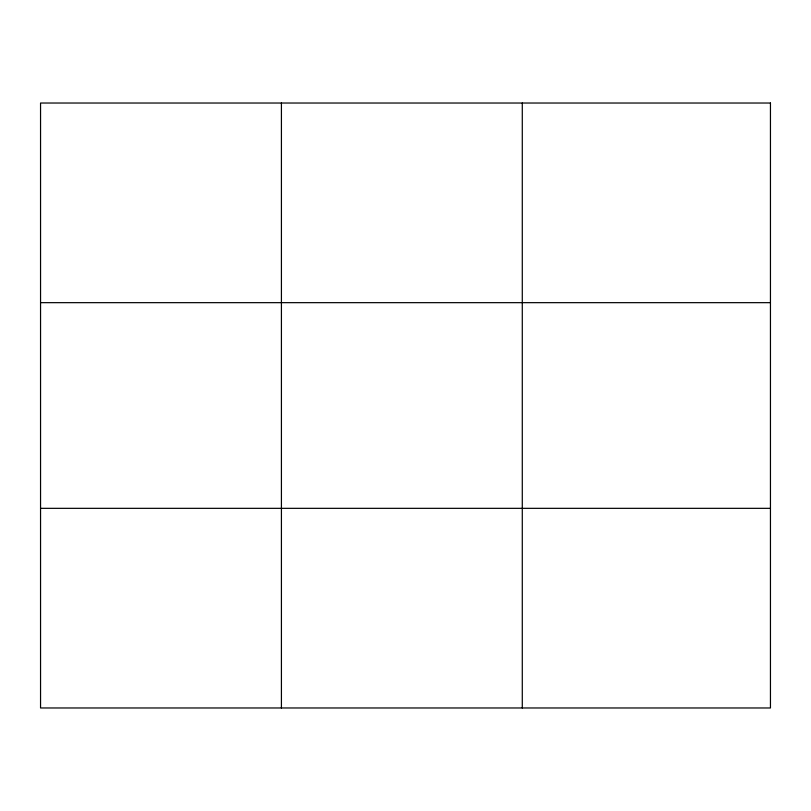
<?xml version="1.0" encoding="UTF-8"?>
<svg xmlns="http://www.w3.org/2000/svg" width="811" height="811" viewBox="0 0 811 811"><rect width="100%" height="100%" fill="white"/><g stroke="black" fill="none" stroke-linecap="round" stroke-linejoin="round"><path stroke-width="1.22" d="M281.417 103.027L281.417 707.973M522.284 103.027L522.284 707.973M40.55 302.665L770.45 302.665M40.55 508.335L770.45 508.335M770.45 103.027L770.45 707.973L40.55 707.973L40.55 103.027L770.45 103.027"/></g></svg>
